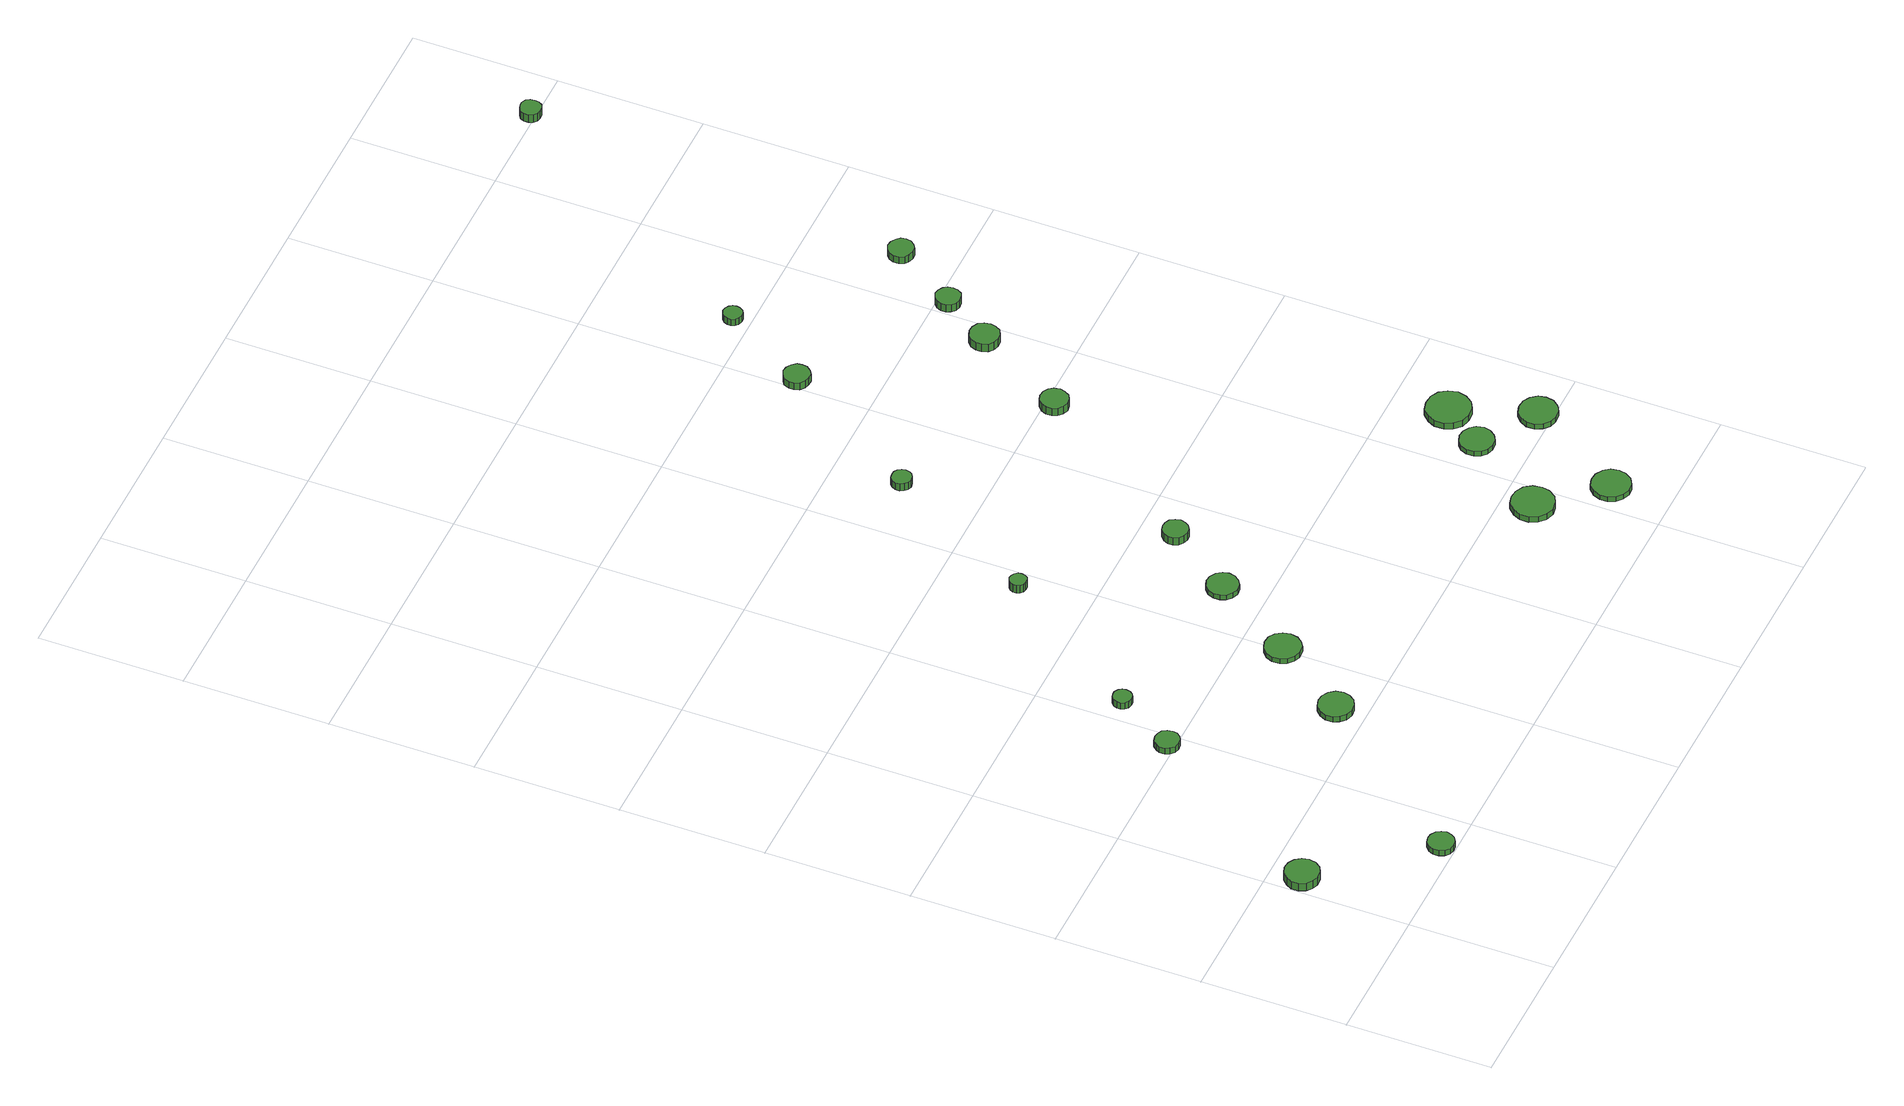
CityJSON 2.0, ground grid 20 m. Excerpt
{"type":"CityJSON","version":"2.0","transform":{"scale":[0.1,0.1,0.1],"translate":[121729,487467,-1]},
"CityObjects":{
"tree1":{"type":"SolitaryVegetationObject","attributes":{"function":"something"},"geometry":[{"type":"MultiSurface","lod":"1","boundaries":[[[0,1,2,3,4,5,6,7,8,9,10,11,12,13,14]],[[15,16,17,18,19,20,21,22,23,24,25,26,27,28,29]],[[0,29,28,1]],[[1,28,27,2]],[[2,27,26,3]],[[3,26,25,4]],[[4,25,24,5]],[[5,24,23,6]],[[6,23,22,7]],[[7,22,21,8]],[[8,21,20,9]],[[9,20,19,10]],[[10,19,18,11]],[[11,18,17,12]],[[12,17,16,13]],[[13,16,15,14]],[[14,15,29,0]]]}]},
"tree2":{"type":"SolitaryVegetationObject","attributes":{"function":"something"},"geometry":[{"type":"MultiSurface","lod":"1","boundaries":[[[30,31,32,33,34,35,36,37,38,39,40,41,42,43,44]],[[45,46,47,48,49,50,51,52,53,54,55,56,57,58,59]],[[30,59,58,31]],[[31,58,57,32]],[[32,57,56,33]],[[33,56,55,34]],[[34,55,54,35]],[[35,54,53,36]],[[36,53,52,37]],[[37,52,51,38]],[[38,51,50,39]],[[39,50,49,40]],[[40,49,48,41]],[[41,48,47,42]],[[42,47,46,43]],[[43,46,45,44]],[[44,45,59,30]]]}]},
"tree3":{"type":"SolitaryVegetationObject","attributes":{"function":"something"},"geometry":[{"type":"MultiSurface","lod":"1","boundaries":[[[60,61,62,63,64,65,66,67,68,69,70,71,72,73,74]],[[75,76,77,78,79,80,81,82,83,84,85,86,87,88,89]],[[60,89,88,61]],[[61,88,87,62]],[[62,87,86,63]],[[63,86,85,64]],[[64,85,84,65]],[[65,84,83,66]],[[66,83,82,67]],[[67,82,81,68]],[[68,81,80,69]],[[69,80,79,70]],[[70,79,78,71]],[[71,78,77,72]],[[72,77,76,73]],[[73,76,75,74]],[[74,75,89,60]]]}]},
"tree4":{"type":"SolitaryVegetationObject","attributes":{"function":"something"},"geometry":[{"type":"MultiSurface","lod":"1","boundaries":[[[90,91,92,93,94,95,96,97,98,99,100,101,102,103,104]],[[105,106,107,108,109,110,111,112,113,114,115,116,117,118,119]],[[90,119,118,91]],[[91,118,117,92]],[[92,117,116,93]],[[93,116,115,94]],[[94,115,114,95]],[[95,114,113,96]],[[96,113,112,97]],[[97,112,111,98]],[[98,111,110,99]],[[99,110,109,100]],[[100,109,108,101]],[[101,108,107,102]],[[102,107,106,103]],[[103,106,105,104]],[[104,105,119,90]]]}]},
"tree5":{"type":"SolitaryVegetationObject","attributes":{"function":"something"},"geometry":[{"type":"MultiSurface","lod":"1","boundaries":[[[120,121,122,123,124,125,126,127,128,129,130,131,132,133,134]],[[135,136,137,138,139,140,141,142,143,144,145,146,147,148,149]],[[120,149,148,121]],[[121,148,147,122]],[[122,147,146,123]],[[123,146,145,124]],[[124,145,144,125]],[[125,144,143,126]],[[126,143,142,127]],[[127,142,141,128]],[[128,141,140,129]],[[129,140,139,130]],[[130,139,138,131]],[[131,138,137,132]],[[132,137,136,133]],[[133,136,135,134]],[[134,135,149,120]]]}]},
"tree6":{"type":"SolitaryVegetationObject","attributes":{"function":"something"},"geometry":[{"type":"MultiSurface","lod":"1","boundaries":[[[150,151,152,153,154,155,156,157,158,159,160,161,162,163,164]],[[165,166,167,168,169,170,171,172,173,174,175,176,177,178,179]],[[150,179,178,151]],[[151,178,177,152]],[[152,177,176,153]],[[153,176,175,154]],[[154,175,174,155]],[[155,174,173,156]],[[156,173,172,157]],[[157,172,171,158]],[[158,171,170,159]],[[159,170,169,160]],[[160,169,168,161]],[[161,168,167,162]],[[162,167,166,163]],[[163,166,165,164]],[[164,165,179,150]]]}]},
"tree7":{"type":"SolitaryVegetationObject","attributes":{"function":"something"},"geometry":[{"type":"MultiSurface","lod":"1","boundaries":[[[180,181,182,183,184,185,186,187,188,189,190,191,192,193,194]],[[195,196,197,198,199,200,201,202,203,204,205,206,207,208,209]],[[180,209,208,181]],[[181,208,207,182]],[[182,207,206,183]],[[183,206,205,184]],[[184,205,204,185]],[[185,204,203,186]],[[186,203,202,187]],[[187,202,201,188]],[[188,201,200,189]],[[189,200,199,190]],[[190,199,198,191]],[[191,198,197,192]],[[192,197,196,193]],[[193,196,195,194]],[[194,195,209,180]]]}]},
"tree8":{"type":"SolitaryVegetationObject","attributes":{"function":"something"},"geometry":[{"type":"MultiSurface","lod":"1","boundaries":[[[210,211,212,213,214,215,216,217,218,219,220,221,222,223,224]],[[225,226,227,228,229,230,231,232,233,234,235,236,237,238,239]],[[210,239,238,211]],[[211,238,237,212]],[[212,237,236,213]],[[213,236,235,214]],[[214,235,234,215]],[[215,234,233,216]],[[216,233,232,217]],[[217,232,231,218]],[[218,231,230,219]],[[219,230,229,220]],[[220,229,228,221]],[[221,228,227,222]],[[222,227,226,223]],[[223,226,225,224]],[[224,225,239,210]]]}]},
"tree9":{"type":"SolitaryVegetationObject","attributes":{"function":"something"},"geometry":[{"type":"MultiSurface","lod":"1","boundaries":[[[240,241,242,243,244,245,246,247,248,249,250,251,252,253,254]],[[255,256,257,258,259,260,261,262,263,264,265,266,267,268,269]],[[240,269,268,241]],[[241,268,267,242]],[[242,267,266,243]],[[243,266,265,244]],[[244,265,264,245]],[[245,264,263,246]],[[246,263,262,247]],[[247,262,261,248]],[[248,261,260,249]],[[249,260,259,250]],[[250,259,258,251]],[[251,258,257,252]],[[252,257,256,253]],[[253,256,255,254]],[[254,255,269,240]]]}]},
"tree10":{"type":"SolitaryVegetationObject","attributes":{"function":"something"},"geometry":[{"type":"MultiSurface","lod":"1","boundaries":[[[270,271,272,273,274,275,276,277,278,279,280,281,282,283,284]],[[285,286,287,288,289,290,291,292,293,294,295,296,297,298,299]],[[270,299,298,271]],[[271,298,297,272]],[[272,297,296,273]],[[273,296,295,274]],[[274,295,294,275]],[[275,294,293,276]],[[276,293,292,277]],[[277,292,291,278]],[[278,291,290,279]],[[279,290,289,280]],[[280,289,288,281]],[[281,288,287,282]],[[282,287,286,283]],[[283,286,285,284]],[[284,285,299,270]]]}]},
"tree11":{"type":"SolitaryVegetationObject","attributes":{"function":"something"},"geometry":[{"type":"MultiSurface","lod":"1","boundaries":[[[300,301,302,303,304,305,306,307,308,309,310,311,312,313,314]],[[315,316,317,318,319,320,321,322,323,324,325,326,327,328,329]],[[300,329,328,301]],[[301,328,327,302]],[[302,327,326,303]],[[303,326,325,304]],[[304,325,324,305]],[[305,324,323,306]],[[306,323,322,307]],[[307,322,321,308]],[[308,321,320,309]],[[309,320,319,310]],[[310,319,318,311]],[[311,318,317,312]],[[312,317,316,313]],[[313,316,315,314]],[[314,315,329,300]]]}]},
"tree12":{"type":"SolitaryVegetationObject","attributes":{"function":"something"},"geometry":[{"type":"MultiSurface","lod":"1","boundaries":[[[330,331,332,333,334,335,336,337,338,339,340,341,342,343,344]],[[345,346,347,348,349,350,351,352,353,354,355,356,357,358,359]],[[330,359,358,331]],[[331,358,357,332]],[[332,357,356,333]],[[333,356,355,334]],[[334,355,354,335]],[[335,354,353,336]],[[336,353,352,337]],[[337,352,351,338]],[[338,351,350,339]],[[339,350,349,340]],[[340,349,348,341]],[[341,348,347,342]],[[342,347,346,343]],[[343,346,345,344]],[[344,345,359,330]]]}]},
"tree13":{"type":"SolitaryVegetationObject","attributes":{"function":"something"},"geometry":[{"type":"MultiSurface","lod":"1","boundaries":[[[360,361,362,363,364,365,366,367,368,369,370,371,372,373,374]],[[375,376,377,378,379,380,381,382,383,384,385,386,387,388,389]],[[360,389,388,361]],[[361,388,387,362]],[[362,387,386,363]],[[363,386,385,364]],[[364,385,384,365]],[[365,384,383,366]],[[366,383,382,367]],[[367,382,381,368]],[[368,381,380,369]],[[369,380,379,370]],[[370,379,378,371]],[[371,378,377,372]],[[372,377,376,373]],[[373,376,375,374]],[[374,375,389,360]]]}]},
"tree14":{"type":"SolitaryVegetationObject","attributes":{"function":"something"},"geometry":[{"type":"MultiSurface","lod":"1","boundaries":[[[390,391,392,393,394,395,396,397,398,399,400,401,402,403,404]],[[405,406,407,408,409,410,411,412,413,414,415,416,417,418,419]],[[390,419,418,391]],[[391,418,417,392]],[[392,417,416,393]],[[393,416,415,394]],[[394,415,414,395]],[[395,414,413,396]],[[396,413,412,397]],[[397,412,411,398]],[[398,411,410,399]],[[399,410,409,400]],[[400,409,408,401]],[[401,408,407,402]],[[402,407,406,403]],[[403,406,405,404]],[[404,405,419,390]]]}]},
"tree15":{"type":"SolitaryVegetationObject","attributes":{"function":"something"},"geometry":[{"type":"MultiSurface","lod":"1","boundaries":[[[420,421,422,423,424,425,426,427,428,429,430,431,432,433,434]],[[435,436,437,438,439,440,441,442,443,444,445,446,447,448,449]],[[420,449,448,421]],[[421,448,447,422]],[[422,447,446,423]],[[423,446,445,424]],[[424,445,444,425]],[[425,444,443,426]],[[426,443,442,427]],[[427,442,441,428]],[[428,441,440,429]],[[429,440,439,430]],[[430,439,438,431]],[[431,438,437,432]],[[432,437,436,433]],[[433,436,435,434]],[[434,435,449,420]]]}]},
"tree16":{"type":"SolitaryVegetationObject","attributes":{"function":"something"},"geometry":[{"type":"MultiSurface","lod":"1","boundaries":[[[450,451,452,453,454,455,456,457,458,459,460,461,462,463,464]],[[465,466,467,468,469,470,471,472,473,474,475,476,477,478,479]],[[450,479,478,451]],[[451,478,477,452]],[[452,477,476,453]],[[453,476,475,454]],[[454,475,474,455]],[[455,474,473,456]],[[456,473,472,457]],[[457,472,471,458]],[[458,471,470,459]],[[459,470,469,460]],[[460,469,468,461]],[[461,468,467,462]],[[462,467,466,463]],[[463,466,465,464]],[[464,465,479,450]]]}]},
"tree17":{"type":"SolitaryVegetationObject","attributes":{"function":"something"},"geometry":[{"type":"MultiSurface","lod":"1","boundaries":[[[480,481,482,483,484,485,486,487,488,489,490,491,492,493,494]],[[495,496,497,498,499,500,501,502,503,504,505,506,507,508,509]],[[480,509,508,481]],[[481,508,507,482]],[[482,507,506,483]],[[483,506,505,484]],[[484,505,504,485]],[[485,504,503,486]],[[486,503,502,487]],[[487,502,501,488]],[[488,501,500,489]],[[489,500,499,490]],[[490,499,498,491]],[[491,498,497,492]],[[492,497,496,493]],[[493,496,495,494]],[[494,495,509,480]]]}]},
"tree18":{"type":"SolitaryVegetationObject","attributes":{"function":"something"},"geometry":[{"type":"MultiSurface","lod":"1","boundaries":[[[510,511,512,513,514,515,516,517,518,519,520,521,522,523,524]],[[525,526,527,528,529,530,531,532,533,534,535,536,537,538,539]],[[510,539,538,511]],[[511,538,537,512]],[[512,537,536,513]],[[513,536,535,514]],[[514,535,534,515]],[[515,534,533,516]],[[516,533,532,517]],[[517,532,531,518]],[[518,531,530,519]],[[519,530,529,520]],[[520,529,528,521]],[[521,528,527,522]],[[522,527,526,523]],[[523,526,525,524]],[[524,525,539,510]]]}]},
"tree19":{"type":"SolitaryVegetationObject","attributes":{"function":"something"},"geometry":[{"type":"MultiSurface","lod":"1","boundaries":[[[540,541,542,543,544,545,546,547,548,549,550,551,552,553,554]],[[555,556,557,558,559,560,561,562,563,564,565,566,567,568,569]],[[540,569,568,541]],[[541,568,567,542]],[[542,567,566,543]],[[543,566,565,544]],[[544,565,564,545]],[[545,564,563,546]],[[546,563,562,547]],[[547,562,561,548]],[[548,561,560,549]],[[549,560,559,550]],[[550,559,558,551]],[[551,558,557,552]],[[552,557,556,553]],[[553,556,555,554]],[[554,555,569,540]]]}]},
"tree20":{"type":"SolitaryVegetationObject","attributes":{"function":"something"},"geometry":[{"type":"MultiSurface","lod":"1","boundaries":[[[570,571,572,573,574,575,576,577,578,579,580,581,582,583,584]],[[585,586,587,588,589,590,591,592,593,594,595,596,597,598,599]],[[570,599,598,571]],[[571,598,597,572]],[[572,597,596,573]],[[573,596,595,574]],[[574,595,594,575]],[[575,594,593,576]],[[576,593,592,577]],[[577,592,591,578]],[[578,591,590,579]],[[579,590,589,580]],[[580,589,588,581]],[[581,588,587,582]],[[582,587,586,583]],[[583,586,585,584]],[[584,585,599,570]]]}]},
"tree21":{"type":"SolitaryVegetationObject","attributes":{"function":"something"},"geometry":[{"type":"MultiSurface","lod":"1","boundaries":[[[600,601,602,603,604,605,606,607,608,609,610,611,612,613,614]],[[615,616,617,618,619,620,621,622,623,624,625,626,627,628,629]],[[600,629,628,601]],[[601,628,627,602]],[[602,627,626,603]],[[603,626,625,604]],[[604,625,624,605]],[[605,624,623,606]],[[606,623,622,607]],[[607,622,621,608]],[[608,621,620,609]],[[609,620,619,610]],[[610,619,618,611]],[[611,618,617,612]],[[612,617,616,613]],[[613,616,615,614]],[[614,615,629,600]]]}]},
"tree22":{"type":"SolitaryVegetationObject","attributes":{"function":"something"},"geometry":[{"type":"MultiSurface","lod":"1","boundaries":[[[630,631,632,633,634,635,636,637,638,639,640,641,642,643,644]],[[645,646,647,648,649,650,651,652,653,654,655,656,657,658,659]],[[630,659,658,631]],[[631,658,657,632]],[[632,657,656,633]],[[633,656,655,634]],[[634,655,654,635]],[[635,654,653,636]],[[636,653,652,637]],[[637,652,651,638]],[[638,651,650,639]],[[639,650,649,640]],[[640,649,648,641]],[[641,648,647,642]],[[642,647,646,643]],[[643,646,645,644]],[[644,645,659,630]]]}]}
},
"vertices":[
[47,157,21],[45,166,21],[39,174,21],[31,179,21],[21,180,21],[12,177,21],[5,170,21],[1,162,21],[1,152,21],[5,143,21],[12,137,21],[21,134,21],[31,135,21],[39,139,21],[45,147,21],[45,147,8],[39,139,8],[31,135,8],[21,134,8],[12,137,8],[5,143,8],[1,152,8],[1,162,8],[5,170,8],[12,177,8],[21,180,8],[31,179,8],[39,174,8],[45,166,8],[47,157,8],
[167,19,16],[165,26,16],[161,32,16],[154,36,16],[147,37,16],[140,35,16],[134,30,16],[131,23,16],[131,15,16],[134,8,16],[140,3,16],[147,1,16],[154,2,16],[161,6,16],[165,12,16],[165,12,7],[161,6,7],[154,2,7],[147,1,7],[140,3,7],[134,8,7],[131,15,7],[131,23,7],[134,30,7],[140,35,7],[147,37,7],[154,36,7],[161,32,7],[165,26,7],[167,19,7],
[199,410,17],[198,417,17],[194,423,17],[188,426,17],[181,427,17],[174,425,17],[169,420,17],[166,414,17],[166,407,17],[169,401,17],[174,396,17],[181,394,17],[188,395,17],[194,398,17],[198,404,17],[198,404,7],[194,398,7],[188,395,7],[181,394,7],[174,396,7],[169,401,7],[166,407,7],[166,414,7],[169,420,7],[174,425,7],[181,427,7],[188,426,7],[194,423,7],[198,417,7],[199,410,7],
[245,494,18],[244,499,18],[241,503,18],[236,506,18],[231,506,18],[226,505,18],[222,501,18],[220,496,18],[220,491,18],[222,486,18],[226,482,18],[231,481,18],[236,481,18],[241,484,18],[244,488,18],[244,488,7],[241,484,7],[236,481,7],[231,481,7],[226,482,7],[222,486,7],[220,491,7],[220,496,7],[222,501,7],[226,505,7],[231,506,7],[236,506,7],[241,503,7],[244,499,7],[245,494,7],
[351,240,16],[349,250,16],[343,258,16],[334,263,16],[325,264,16],[315,261,16],[308,254,16],[304,245,16],[304,235,16],[308,227,16],[315,220,16],[325,217,16],[334,218,16],[343,223,16],[349,231,16],[349,231,7],[343,223,7],[334,218,7],[325,217,7],[315,220,7],[308,227,7],[304,235,7],[304,245,7],[308,254,7],[315,261,7],[325,264,7],[334,263,7],[343,258,7],[349,250,7],[351,240,7],
[424,344,15],[422,354,15],[416,363,15],[408,368,15],[397,369,15],[388,366,15],[380,359,15],[376,350,15],[376,339,15],[380,330,15],[388,323,15],[397,320,15],[408,321,15],[416,326,15],[422,334,15],[422,334,7],[416,326,7],[408,321,7],[397,320,7],[388,323,7],[380,330,7],[376,339,7],[376,350,7],[380,359,7],[388,366,7],[397,369,7],[408,368,7],[416,363,7],[422,354,7],[424,344,7],
[382,696,25],[381,701,25],[378,705,25],[374,707,25],[369,708,25],[365,706,25],[361,703,25],[359,699,25],[359,694,25],[361,689,25],[365,686,25],[369,685,25],[374,685,25],[378,687,25],[381,691,25],[381,691,12],[378,687,12],[374,685,12],[369,685,12],[365,686,12],[361,689,12],[359,694,12],[359,699,12],[361,703,12],[365,706,12],[369,708,12],[374,707,12],[378,705,12],[381,701,12],[382,696,12],
[496,460,15],[494,468,15],[489,475,15],[481,480,15],[472,481,15],[464,478,15],[457,472,15],[454,464,15],[454,455,15],[457,447,15],[464,441,15],[472,438,15],[481,439,15],[489,444,15],[494,451,15],[494,451,7],[489,444,7],[481,439,7],[472,438,7],[464,441,7],[457,447,7],[454,455,7],[454,464,7],[457,472,7],[464,478,7],[472,481,7],[481,480,7],[489,475,7],[494,468,7],[496,460,7],
[558,553,19],[556,560,19],[552,566,19],[546,569,19],[539,570,19],[532,568,19],[526,563,19],[523,556,19],[523,549,19],[526,542,19],[532,538,19],[539,535,19],[546,536,19],[552,540,19],[556,546,19],[556,546,7],[552,540,7],[546,536,7],[539,535,7],[532,538,7],[526,542,7],[523,549,7],[523,556,7],[526,563,7],[532,568,7],[539,570,7],[546,569,7],[552,566,7],[556,560,7],[558,553,7],
[501,907,23],[500,912,23],[497,917,23],[492,920,23],[486,920,23],[481,919,23],[477,915,23],[474,910,23],[474,904,23],[477,899,23],[481,895,23],[486,893,23],[492,894,23],[497,897,23],[500,901,23],[500,901,11],[497,897,11],[492,894,11],[486,893,11],[481,895,11],[477,899,11],[474,904,11],[474,910,11],[477,915,11],[481,919,11],[486,920,11],[492,920,11],[497,917,11],[500,912,11],[501,907,11],
[796,158,16],[794,170,16],[787,180,16],[776,186,16],[764,187,16],[753,184,16],[744,175,16],[739,164,16],[739,152,16],[744,141,16],[753,133,16],[764,129,16],[776,131,16],[787,137,16],[794,147,16],[794,147,7],[787,137,7],[776,131,7],[764,129,7],[753,133,7],[744,141,7],[739,152,7],[739,164,7],[744,175,7],[753,184,7],[764,187,7],[776,186,7],[787,180,7],[794,170,7],[796,158,7],
[864,81,15],[862,92,15],[856,100,15],[846,106,15],[835,107,15],[825,104,15],[817,96,15],[813,86,15],[813,76,15],[817,66,15],[825,59,15],[835,55,15],[846,56,15],[856,62,15],[862,71,15],[862,71,7],[856,62,7],[846,56,7],[835,55,7],[825,59,7],[817,66,7],[813,76,7],[813,86,7],[817,96,7],[825,104,7],[835,107,7],[846,106,7],[856,100,7],[862,92,7],[864,81,7],
[869,269,15],[867,279,15],[861,286,15],[853,291,15],[843,292,15],[834,289,15],[827,283,15],[823,274,15],[823,264,15],[827,255,15],[834,249,15],[843,246,15],[853,247,15],[861,252,15],[867,260,15],[867,260,7],[861,252,7],[853,247,7],[843,246,7],[834,249,7],[827,255,7],[823,264,7],[823,274,7],[827,283,7],[834,289,7],[843,292,7],[853,291,7],[861,286,7],[867,279,7],[869,269,7],
[712,785,26],[710,793,26],[706,799,26],[699,803,26],[691,804,26],[684,802,26],[678,796,26],[675,789,26],[675,781,26],[678,774,26],[684,769,26],[691,766,26],[699,767,26],[706,771,26],[710,778,26],[710,778,13],[706,771,13],[699,767,13],[691,766,13],[684,769,13],[678,774,13],[675,781,13],[675,789,13],[678,796,13],[684,802,13],[691,804,13],[699,803,13],[706,799,13],[710,793,13],[712,785,13],
[631,1105,19],[630,1112,19],[625,1118,19],[619,1122,19],[612,1123,19],[605,1120,19],[599,1116,19],[596,1109,19],[596,1102,19],[599,1095,19],[605,1090,19],[612,1088,19],[619,1088,19],[625,1092,19],[630,1098,19],[630,1098,7],[625,1092,7],[619,1088,7],[612,1088,7],[605,1090,7],[599,1095,7],[596,1102,7],[596,1109,7],[599,1116,7],[605,1120,7],[612,1123,7],[619,1122,7],[625,1118,7],[630,1112,7],[631,1105,7],
[914,324,17],[911,337,17],[904,347,17],[893,353,17],[880,354,17],[868,351,17],[859,342,17],[854,331,17],[854,318,17],[859,307,17],[868,298,17],[880,295,17],[893,296,17],[904,302,17],[911,312,17],[911,312,7],[904,302,7],[893,296,7],[880,295,7],[868,298,7],[859,307,7],[854,318,7],[854,331,7],[859,342,7],[868,351,7],[880,354,7],[893,353,7],[904,347,7],[911,337,7],[914,324,7],
[951,219,15],[949,229,15],[942,238,15],[933,243,15],[922,244,15],[912,241,15],[904,234,15],[899,224,15],[899,213,15],[904,203,15],[912,196,15],[922,193,15],[933,194,15],[942,199,15],[949,208,15],[949,208,7],[942,199,7],[933,194,7],[922,193,7],[912,196,7],[904,203,7],[899,213,7],[899,224,7],[904,234,7],[912,241,7],[922,244,7],[933,243,7],[942,238,7],[949,229,7],[951,219,7],
[794,916,19],[792,924,19],[788,931,19],[780,935,19],[772,936,19],[764,933,19],[758,928,19],[755,920,19],[755,912,19],[758,904,19],[764,899,19],[772,896,19],[780,897,19],[788,901,19],[792,908,19],[792,908,6],[788,901,6],[780,897,6],[772,896,6],[764,899,6],[758,904,6],[755,912,6],[755,920,6],[758,928,6],[764,933,6],[772,936,6],[780,935,6],[788,931,6],[792,924,6],[794,916,6],
[697,1224,19],[696,1229,19],[693,1233,19],[688,1236,19],[683,1237,19],[678,1235,19],[674,1231,19],[672,1226,19],[672,1221,19],[674,1216,19],[678,1213,19],[683,1211,19],[688,1211,19],[693,1214,19],[696,1219,19],[696,1219,8],[693,1214,8],[688,1211,8],[683,1211,8],[678,1213,8],[674,1216,8],[672,1221,8],[672,1226,8],[674,1231,8],[678,1235,8],[683,1237,8],[688,1236,8],[693,1233,8],[696,1229,8],[697,1224,8],
[837,986,18],[836,993,18],[832,998,18],[826,1002,18],[819,1003,18],[812,1000,18],[807,996,18],[804,989,18],[804,982,18],[807,976,18],[812,971,18],[819,969,18],[826,970,18],[832,973,18],[836,979,18],[836,979,6],[832,973,6],[826,970,6],[819,969,6],[812,971,6],[807,976,6],[804,982,6],[804,989,6],[807,996,6],[812,1000,6],[819,1003,6],[826,1002,6],[832,998,6],[836,993,6],[837,986,6],
[896,1076,18],[895,1083,18],[890,1088,18],[884,1092,18],[877,1093,18],[870,1090,18],[865,1086,18],[862,1079,18],[862,1072,18],[865,1065,18],[870,1061,18],[877,1059,18],[884,1059,18],[890,1063,18],[895,1069,18],[895,1069,6],[890,1063,6],[884,1059,6],[877,1059,6],[870,1061,6],[865,1065,6],[862,1072,6],[862,1079,6],[865,1086,6],[870,1090,6],[877,1093,6],[884,1092,6],[890,1088,6],[895,1083,6],[896,1076,6],
[938,1605,25],[937,1611,25],[934,1616,25],[928,1619,25],[923,1619,25],[917,1617,25],[912,1613,25],[910,1608,25],[910,1602,25],[912,1596,25],[917,1592,25],[923,1591,25],[928,1591,25],[934,1594,25],[937,1599,25],[937,1599,12],[934,1594,12],[928,1591,12],[923,1591,12],[917,1592,12],[912,1596,12],[910,1602,12],[910,1608,12],[912,1613,12],[917,1617,12],[923,1619,12],[928,1619,12],[934,1616,12],[937,1611,12],[938,1605,12]
]}
